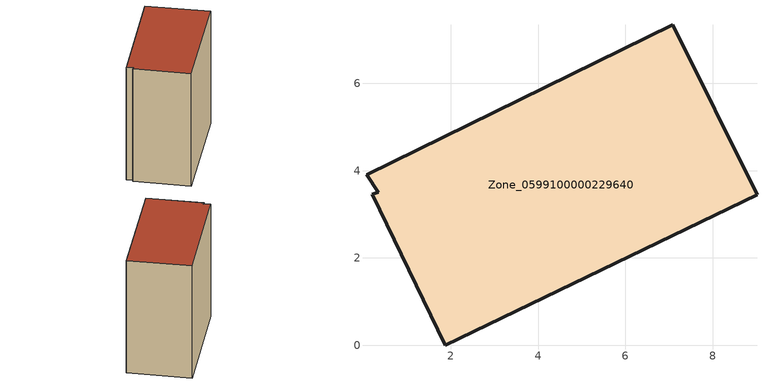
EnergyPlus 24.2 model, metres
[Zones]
Zone_0599100000229640
 floor ground (C_G): 1.88,0 0.2,3.46 0.34,3.51 0.07,3.91 7.08,7.34 9.02,3.45 z1.29
 wall outside (C_F): 1.88,0 9.02,3.45 7.08,7.34 0.07,3.91 0.34,3.51 0.2,3.46 1.88,0 z1.29:9.82
 roof outside (C_R): 0.2,3.46 1.88,0 9.02,3.45 7.08,7.34 0.07,3.91 0.34,3.51 z9.82
[BUILDING]
Pand.0599100000229640: North Axis=0; Terrain=City; Loads Convergence Tolerance Value=0.04; Temperature Convergence Tolerance Value=0.4; Solar Distribution=FullExterior; Maximum Number of Warmup Days=25; Minimum Number of Warmup Days=1
[Site:Location]
Rotterdam.The.Hague.AP_ZH_NLD Design_Conditions: Latitude=51.96; Longitude=4.45; Time Zone=1; Elevation=-4.5
[SITE:GROUNDTEMPERATURE:BUILDINGSURFACE]
18, 18, 18, 18, 18, 18, 18, 18, 18, 18, 18, 18
[MATERIAL] Thermal Absorptance=0.9; Solar Absorptance=0.7; Visible Absorptance=0.7
Name | Roughness | Thickness | Conductivity | Density | Specific Heat
G.TI.1946 | MediumSmooth | 0.15 | 1 | 540 | 1210
F.TI.1946 | Rough | 0.3 | 0.857143 | 1920 | 840
R.TI.1946 | MediumRough | 0.2 | 0.1 | 1500 | 1000
[CONSTRUCTION]
C_G: G.TI.1946
C_F: F.TI.1946
C_R: R.TI.1946
[ZONE]
Zone_0599100000229640: Type=1; Multiplier=1; Ceiling Height=Autocalculate; Volume=Autocalculate; Floor Area=autocalculate; Part of Total Floor Area=Yes
[ZONEINFILTRATION:DESIGNFLOWRATE]
Infil_Zone_0599100000229640: Zone or ZoneList or Space or SpaceList=Zone_0599100000229640; Schedule=AlwaysOn; Design Flow Rate Calculation Method=Flow/Area; Flow Rate per Floor Area=0.003; Constant Term Coefficient=1; Temperature Term Coefficient=0; Velocity Term Coefficient=0; Velocity Squared Term Coefficient=0
[HVACTEMPLATE:ZONE:IDEALLOADSAIRSYSTEM]
Zone_0599100000229640: Maximum Heating Supply Air Temperature=50; Minimum Cooling Supply Air Temperature=13; Maximum Heating Supply Air Humidity Ratio=0.0156; Minimum Cooling Supply Air Humidity Ratio=0.0077; Heating Limit=NoLimit; Cooling Limit=NoLimit; Dehumidification Control Type=ConstantSensibleHeatRatio; Cooling Sensible Heat Ratio=0.7; Dehumidification Setpoint=60; Humidification Control Type=None; Humidification Setpoint=30; Outdoor Air Method=None; Outdoor Air Flow Rate per Person=0.00944; Outdoor Air Flow Rate per Zone Floor Area=0; Outdoor Air Flow Rate per Zone=0; Demand Controlled Ventilation Type=None; Outdoor Air Economizer Type=NoEconomizer; Heat Recovery Type=None; Sensible Heat Recovery Effectiveness=0.7; Latent Heat Recovery Effectiveness=0.65
[ZONECONTROL:THERMOSTAT]
ThermostatControl_Zone_0599100000229640: Zone or ZoneList=Zone_0599100000229640; Control Type Schedule=DualSetpointControlType; Control 1=Thermostat_Zone_0599100000229640; Temperature Difference Between Cutout And Setpoint=0
[THERMOSTATSETPOINT:DUALSETPOINT]
Thermostat_Zone_0599100000229640: Heating Setpoint Temperature Schedule=HeatingSetpoint_Zone_0599100000229640; Cooling Setpoint Temperature Schedule=CoolingSetpoint_Zone_0599100000229640
[SCHEDULE:COMPACT]
HeatingSetpoint_Zone_0599100000229640: Through: 12/31, For: AllDays, Until: 24:00, 21
CoolingSetpoint_Zone_0599100000229640: Through: 12/31, For: AllDays, Until: 24:00, 24
DualSetpointControlType: Through: 12/31, For: AllDays, Until: 24:00, 4
AlwaysOn: Through: 12/31, For: AllDays, Until: 24:00, 1
